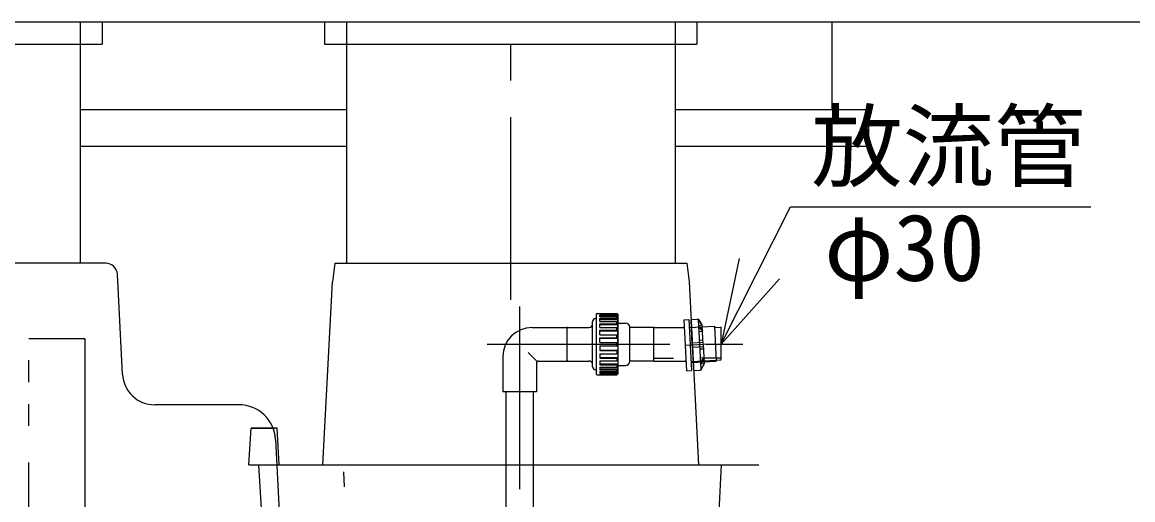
# Model space of a CAD drawing. Units: millimetres, scale not verified. Extents: x -14850 to 14850, y -10500 to 10500.
# Drawn here: x -7400 to -5878, y -4058 to -3404 of the extents above; entities that cross this region are included whole.
import ezdxf
from ezdxf.enums import TextEntityAlignment as Align

# ---------------------------------------------------------------- set-up
doc = ezdxf.new("R2010")
doc.units = ezdxf.units.MM
doc.header["$LTSCALE"] = 50
for name, pattern in [('CHAIN1', [8, 5, -1, 1, -1]), ('DASHED3', [4, 3, -1]), ('DOUBLE_CHAIN1', [8.8, 5, -1, 0.6, -0.6, 0.6, -1]), ('LONG_DASHED1', [7, 6, -1])]:
    doc.linetypes.add(name, pattern=pattern)
doc.layers.add('0-1_機器', color=3, linetype='Continuous', lineweight=25)
doc.layers.add('0-2_製作', color=5, linetype='Continuous', lineweight=25)
doc.styles.add('ＭＳ ゴシック', font='')
doc.styles.get('ＭＳ ゴシック').set_extended_font_data('MS Gothic')

msp = doc.modelspace()

# ---------------------------------------------------------------- linework, layer by layer
at = {"layer": '0-1_機器', "color": 2}
for p, q in [((-6027.63, -3403.59), (-10655.2, -3403.59)), ((-7320.19, -3403.59), (-7320.19, -3733.59)), ((-7290.19, -3403.59), (-7290.19, -3433.59)), ((-6985.19, -3403.59), (-6985.19, -3433.59)), ((-6955.19, -3403.59), (-6955.19, -3733.59)), ((-6505.19, -3403.59), (-6505.19, -3733.59)), ((-6475.19, -3403.59), (-6475.19, -3433.59)), ((-6290.19, -3403.59), (-6290.19, -3523.59)), ((-6985.19, -3433.59), (-6475.19, -3433.59)), ((-6955.19, -3523.59), (-7320.19, -3523.59)), ((-6240.19, -3523.59), (-6505.19, -3523.59)), ((-6240.19, -3523.59), (-6240.19, -3573.59)), ((-6955.19, -3573.59), (-7320.19, -3573.59)), ((-6240.19, -3573.59), (-6505.19, -3573.59))]:
    msp.add_line(p, q, dxfattribs=at)
at = {"layer": '0-1_機器', "linetype": 'CHAIN1'}
for p, q in [((-6730.19, -3783.59), (-6730.19, -3403.59)), ((-6718.04, -3793.1), (-6718.04, -4783.42)), ((-6762.33, -3844.59), (-6405.39, -3844.59))]:
    msp.add_line(p, q, dxfattribs=at)
at = {"layer": '0-1_機器'}
for p, q in [((-7285.18, -3733.59), (-7955.2, -3733.59)), ((-6971.19, -3733.59), (-6974.37, -3759.03)), ((-6971.19, -3733.59), (-6489.19, -3733.59)), ((-6489.19, -3733.59), (-6486.01, -3759.03)), ((-7262.01, -3885.9), (-7269.2, -3748.76)), ((-6987.5, -4009.59), (-6974.37, -3759.03)), ((-6486.01, -3759.03), (-6472.88, -4009.59)), ((-6613.04, -3803.59), (-6613.04, -3885.59)), ((-6612.04, -3802.59), (-6585.04, -3802.59)), ((-6608.04, -3802.65), (-6585.04, -3802.65)), ((-6608.04, -3803.51), (-6608.04, -3802.65)), ((-6608.04, -3803.51), (-6585.04, -3803.51)), ((-6585.04, -3802.59), (-6583.04, -3804.59)), ((-6585.04, -3804.65), (-6585.04, -3803.51)), ((-6618.04, -3875.59), (-6618.04, -3813.59)), ((-6614.04, -3809.59), (-6613.04, -3809.59)), ((-6608.04, -3804.65), (-6585.04, -3804.65)), ((-6608.04, -3807.17), (-6608.04, -3804.65)), ((-6608.04, -3806.1), (-6583.54, -3806.1)), ((-6608.04, -3807.17), (-6585.04, -3807.17)), ((-6608.04, -3809.37), (-6585.04, -3809.37)), ((-6608.04, -3813.38), (-6608.04, -3809.37)), ((-6608.04, -3810.67), (-6583.54, -3810.67)), ((-6608.04, -3813.38), (-6585.04, -3813.38)), ((-6608.04, -3816.49), (-6585.04, -3816.49)), ((-6608.04, -3821.72), (-6608.04, -3816.49)), ((-6608.04, -3817.55), (-6583.54, -3817.55)), ((-6585.04, -3804.65), (-6583.54, -3806.1)), ((-6585.04, -3809.37), (-6585.04, -3807.17)), ((-6585.04, -3809.37), (-6583.54, -3810.67)), ((-6585.04, -3816.49), (-6585.04, -3813.38)), ((-6585.04, -3816.49), (-6583.54, -3817.55)), ((-6583.04, -3884.59), (-6583.04, -3804.59)), ((-6583.04, -3815.59), (-6573.04, -3815.59)), ((-6493.29, -3811.17), (-6486.3, -3810.8)), ((-6486.3, -3810.8), (-6482.63, -3880.7)), ((-6481.47, -3845.59), (-6483.28, -3811.14)), ((-6482.8, -3810.62), (-6473.87, -3810.15)), ((-6468.03, -3818.37), (-6473.44, -3810.6)), ((-6473.26, -3811.12), (-6469.7, -3879.02)), ((-6473, -3810.61), (-6468.01, -3818.36)), ((-6472.86, -3818.78), (-6467.94, -3818.52)), ((-6466.49, -3844.81), (-6467.85, -3818.84)), ((-6701.03, -3821.59), (-6653.04, -3821.59)), ((-6653.04, -3867.59), (-6653.04, -3821.59)), ((-6652.04, -3821.59), (-6623.04, -3821.59)), ((-6608.04, -3821.72), (-6585.04, -3821.72)), ((-6608.04, -3825.53), (-6585.04, -3825.53)), ((-6608.04, -3831.61), (-6608.04, -3825.53)), ((-6608.04, -3826.28), (-6583.54, -3826.28)), ((-6608.04, -3831.61), (-6585.04, -3831.61)), ((-6585.04, -3825.53), (-6585.04, -3821.72)), ((-6585.04, -3825.53), (-6583.54, -3826.28)), ((-6585.04, -3835.86), (-6585.04, -3831.61)), ((-6567.04, -3867.96), (-6567.04, -3821.23)), ((-6535.04, -3821.59), (-6566.56, -3821.59)), ((-6534.04, -3867.29), (-6534.04, -3821.89)), ((-6533.74, -3821.59), (-6493.8, -3821.59)), ((-6485.72, -3821.88), (-6451.16, -3820.07)), ((-6467.54, -3824.71), (-6472.83, -3819.32)), ((-6467.43, -3826.83), (-6472.72, -3821.44)), ((-6472.43, -3827.09), (-6467.43, -3826.83)), ((-6451.16, -3820.07), (-6448.66, -3867.81)), ((-6451.09, -3821.55), (-6442.35, -3821.09)), ((-6442.04, -3865.7), (-6442.04, -3821.39)), ((-6608.04, -3842.39), (-6608.04, -3835.86)), ((-6608.04, -3835.86), (-6585.04, -3835.86)), ((-6608.04, -3836.25), (-6583.54, -3836.25)), ((-6608.04, -3842.39), (-6583.54, -3842.39)), ((-6608.04, -3846.79), (-6583.54, -3846.79)), ((-6608.04, -3846.79), (-6608.04, -3853.32)), ((-6585.04, -3835.86), (-6583.54, -3836.25)), ((-6585.04, -3846.79), (-6585.04, -3842.39)), ((-6583.54, -3842.39), (-6583.54, -3836.25)), ((-6583.54, -3846.79), (-6583.54, -3852.93)), ((-6491.46, -3846.12), (-6456.5, -3844.29)), ((-6481.63, -3842.6), (-6466.65, -3841.81)), ((-6481.47, -3845.59), (-6479.67, -3880.05)), ((-6481.31, -3848.59), (-6466.33, -3847.8)), ((-6471.8, -3839.08), (-6466.81, -3838.82)), ((-6466.49, -3844.81), (-6465.13, -3870.77)), ((-6741.04, -3861.59), (-6741.04, -3909.59)), ((-6694.15, -3868.48), (-6706.54, -3856.09)), ((-6608.04, -3852.93), (-6583.54, -3852.93)), ((-6608.04, -3853.32), (-6585.04, -3853.32)), ((-6608.04, -3857.57), (-6585.04, -3857.57)), ((-6608.04, -3857.57), (-6608.04, -3863.66)), ((-6608.04, -3862.91), (-6583.54, -3862.91)), ((-6608.04, -3863.66), (-6585.04, -3863.66)), ((-6585.04, -3853.32), (-6583.54, -3852.93)), ((-6585.04, -3863.66), (-6583.54, -3862.91)), ((-6583.54, -3857.18), (-6583.54, -3862.91)), ((-6533.74, -3863.89), (-6507.12, -3863.5)), ((-6471.17, -3851.06), (-6466.18, -3850.8)), ((-6470.54, -3863.05), (-6465.55, -3862.79)), ((-6465.55, -3862.79), (-6470.25, -3868.7)), ((-6442.33, -3863.89), (-6467.39, -3863.52)), ((-6692.03, -3867.59), (-6653.04, -3867.59)), ((-6652.04, -3867.59), (-6623.04, -3867.59)), ((-6614.04, -3879.59), (-6613.04, -3879.59)), ((-6608.04, -3867.47), (-6585.04, -3867.47)), ((-6608.04, -3867.47), (-6608.04, -3872.69)), ((-6608.04, -3871.63), (-6583.54, -3871.63)), ((-6608.04, -3872.69), (-6585.04, -3872.69)), ((-6608.04, -3875.81), (-6585.04, -3875.81)), ((-6608.04, -3875.81), (-6608.04, -3879.82)), ((-6608.04, -3878.51), (-6583.54, -3878.51)), ((-6608.04, -3879.82), (-6585.04, -3879.82)), ((-6585.04, -3872.69), (-6583.54, -3871.63)), ((-6585.04, -3872.69), (-6585.04, -3875.81)), ((-6585.04, -3875.81), (-6583.54, -3874.74)), ((-6585.04, -3879.82), (-6583.54, -3878.51)), ((-6585.04, -3879.82), (-6585.04, -3882.02)), ((-6583.54, -3866.72), (-6583.54, -3871.63)), ((-6583.54, -3874.74), (-6583.54, -3878.51)), ((-6583.04, -3873.59), (-6573.04, -3873.59)), ((-6535.04, -3867.59), (-6566.56, -3867.59)), ((-6533.74, -3867.59), (-6491.28, -3867.59)), ((-6483.29, -3868.14), (-6448.74, -3866.33)), ((-6483.22, -3869.62), (-6448.66, -3867.81)), ((-6465.44, -3864.9), (-6470.13, -3870.82)), ((-6470.11, -3871.36), (-6465.19, -3871.1)), ((-6465.26, -3871.26), (-6469.83, -3879.56)), ((-6469.39, -3879.51), (-6465.24, -3871.28)), ((-6448.74, -3866.33), (-6442.32, -3866)), ((-6612.04, -3886.59), (-6585.04, -3886.59)), ((-6608.04, -3882.02), (-6585.04, -3882.02)), ((-6608.04, -3882.02), (-6608.04, -3884.54)), ((-6608.04, -3883.09), (-6583.54, -3883.09)), ((-6608.04, -3884.54), (-6585.04, -3884.54)), ((-6608.04, -3885.68), (-6585.04, -3885.68)), ((-6608.04, -3885.68), (-6608.04, -3886.53)), ((-6608.04, -3886.53), (-6585.04, -3886.53)), ((-6585.04, -3882.02), (-6583.54, -3880.71)), ((-6585.04, -3884.54), (-6583.54, -3883.09)), ((-6585.04, -3885.68), (-6583.54, -3884.22)), ((-6585.04, -3884.54), (-6585.04, -3885.68)), ((-6585.04, -3886.59), (-6583.04, -3884.59)), ((-6583.54, -3885.03), (-6585.04, -3886.53)), ((-6585.04, -3886.53), (-6585.04, -3886.59)), ((-6584.37, -3885.03), (-6583.54, -3885.03)), ((-6583.54, -3880.71), (-6583.54, -3883.09)), ((-6583.54, -3884.22), (-6583.54, -3885.03)), ((-6479.14, -3880.52), (-6470.21, -3880.05)), ((-6737.04, -3909.59), (-6737.04, -4600.59)), ((-6699.04, -4600.59), (-6699.04, -3909.59)), ((-7102.18, -3927.59), (-7218.07, -3927.59)), ((-7089.2, -4009.59), (-7085.82, -3959.59)), ((-7085.82, -3959.59), (-7053.47, -3959.59)), ((-7047.53, -4009.59), (-7050.15, -3959.59)), ((-7052.57, -3974.98), (-7046.91, -4082.88)), ((-7089.2, -4009.59), (-6390.19, -4009.59)), ((-7036.6, -4693.72), (-7075.15, -4009.59)), ((-6477.22, -4691.2), (-6441.5, -4009.59))]:
    msp.add_line(p, q, dxfattribs=at)
at = {"layer": '0-1_機器', "color": 5}
for p, q in [((-7050.15, -3959.59), (-7085.23, -3959.59)), ((-7036.6, -4693.72), (-7075.15, -4009.59))]:
    msp.add_line(p, q, dxfattribs=at)
at = {"layer": '0-1_機器', "linetype": 'DASHED3'}
msp.add_line((-6936.99, -4439.33), (-6959, -4019.28), dxfattribs=at)
at = {"layer": '0-1_機器', "color": 2}
msp.add_lwpolyline([(-7950.19, -3403.59), (-7950.19, -3433.59), (-7290.19, -3433.59)], dxfattribs=at)
at = {"layer": '0-1_機器'}
for points in [[(-6442.04, -3844.59), (-6346.77, -3656.53), (-5935.41, -3656.53)], [(-6417.36, -3727.16), (-6442.04, -3844.59), (-6361.95, -3755.23)], [(-6584.37, -3804.15), (-6583.54, -3804.15), (-6585.04, -3802.65), (-6585.04, -3802.59)], [(-6585.04, -3803.51), (-6583.54, -3804.96), (-6583.54, -3804.15)], [(-6585.04, -3807.17), (-6583.54, -3808.47), (-6583.54, -3806.1)], [(-6585.04, -3813.38), (-6583.54, -3814.44), (-6583.54, -3810.67)], [(-6585.04, -3821.72), (-6583.54, -3822.47), (-6583.54, -3817.55)], [(-6493.29, -3811.17), (-6489.62, -3881.07), (-6482.63, -3880.7)], [(-6585.04, -3831.61), (-6583.54, -3832), (-6583.54, -3826.28)], [(-6585.04, -3853.32), (-6585.04, -3857.57), (-6583.54, -3857.18)], [(-6585.04, -3863.66), (-6585.04, -3867.47), (-6583.54, -3866.72)], [(-6695.04, -3870.59), (-6695.04, -3909.59), (-6741.04, -3909.59)]]:
    msp.add_lwpolyline(points, dxfattribs=at)
at = {"layer": '0-1_機器', "linetype": 'DOUBLE_CHAIN1'}
msp.add_lwpolyline([(-7390.62, -4256.59), (-7390.62, -3836.59), (-7313.71, -3836.59), (-7313.71, -4256.59)], close=True, dxfattribs=at)
at = {"layer": '0-1_機器'}
for centre, radius, start, end in [((-7285.18, -3749.59), 16, 3, 90), ((-6612.04, -3803.59), 1, 90, 180), ((-6623.04, -3816.59), 5, 270, 0), ((-6614.04, -3813.59), 4, 90, 180), ((-6573.04, -3821.59), 6, 4.41171, 90), ((-6482.78, -3811.12), 0.5, 92.99998, 182.99998), ((-6474.26, -3811.17), 1, 3, 93), ((-6473.84, -3811.15), 1, 32.79002, 93), ((-6468.85, -3818.95), 1, 3, 34.85225), ((-6468.85, -3818.9), 1, 3, 32.79002), ((-6701.03, -3861.59), 39.99, 90, 180), ((-6652.04, -3822.59), 1, 90, 180), ((-6566.56, -3821.09), 0.5, 184.41171, 270), ((-6535.04, -3822.59), 1, 0, 90), ((-6533.74, -3821.89), 0.3, 90, 180), ((-6533.74, -3825), 0.3, 180, 269.15747), ((-6493.8, -3820.59), 1, 270, 3), ((-6442.34, -3821.39), 0.3, 0, 92.99998), ((-6442.34, -3825), 0.3, 270.84251, 359.99998), ((-6533.74, -3864.19), 0.3, 90.84251, 180), ((-6442.34, -3864.19), 0.3, 0, 89.15747), ((-6692.03, -3870.59), 3, 90, 180), ((-6652.04, -3866.59), 1, 180, 270), ((-6623.04, -3872.59), 5, 0, 90), ((-6614.04, -3875.59), 4, 180, 270), ((-6573.04, -3867.59), 6, 270, 355.58827), ((-6566.56, -3868.09), 0.5, 90, 175.58827), ((-6535.04, -3866.59), 1, 270, 0), ((-6533.74, -3867.29), 0.3, 180, 270), ((-6491.28, -3868.59), 1, 3, 90), ((-6470.7, -3879.08), 1, 273, 3), ((-6470.28, -3879.05), 1, 273, 333.20996), ((-6466.13, -3870.78), 1, 331.14774, 3), ((-6466.13, -3870.83), 1, 333.20996, 3), ((-6442.34, -3865.7), 0.3, 272.99998, 0), ((-7218.07, -3883.59), 44, 182.99998, 270), ((-6612.04, -3885.59), 1, 180, 270), ((-6479.17, -3880.02), 0.5, 182.99998, 273), ((-7102.5, -3977.59), 50, 3, 90)]:
    msp.add_arc(centre, radius, start, end, dxfattribs=at)
at = {"layer": '0-1_機器', "color": 5, "linetype": 'LONG_DASHED1'}
msp.add_arc((-7102.5, -3977.59), 50, 3, 21.10019, dxfattribs=at)
at = {"layer": '0-2_製作', "color": 2}
msp.add_line((-5169.29, -3403.59), (-6027.63, -3403.59), dxfattribs=at)

# ---------------------------------------------------------------- texts
at = {"layer": '0-1_機器', "color": 4, "style": 'ＭＳ ゴシック'}
for s, p in [('\u3000放流管\u3000', (-6443.63, -3646.89)), ('\u3000φ30', (-6425.92, -3785.39))]:
    msp.add_text(s, height=91.79, dxfattribs=at).set_placement(p, align=Align.BOTTOM_LEFT)

doc.saveas('drawing.dxf')
